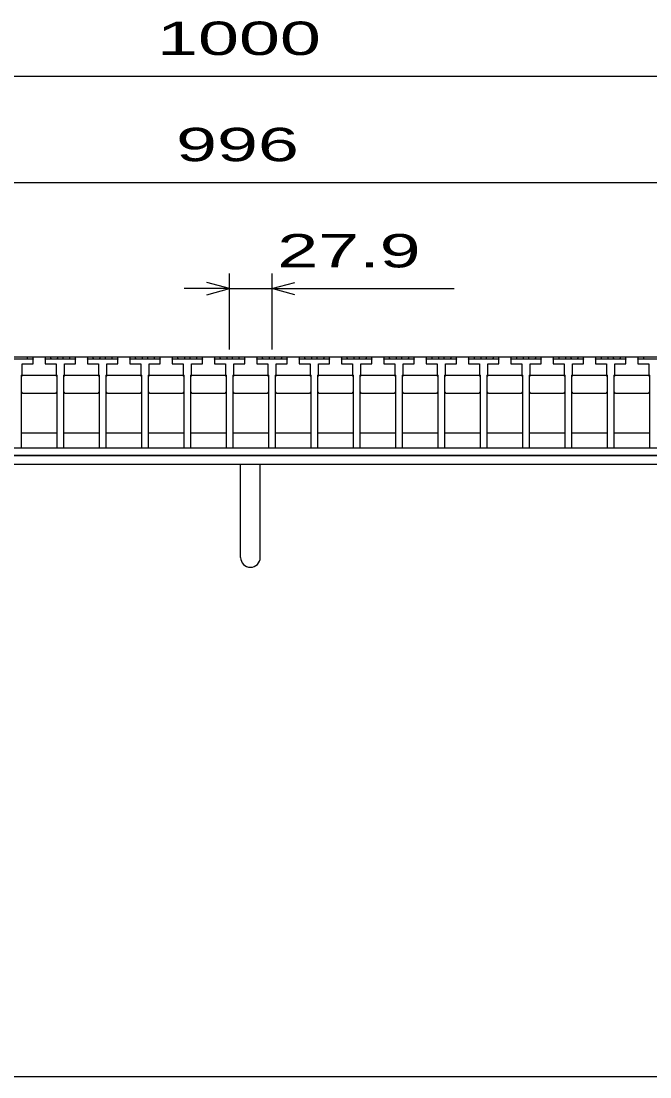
# Model space of a CAD drawing. Units: millimetres, scale not verified. Extents: x -1820 to 1731, y -1282 to 1054.
# Drawn here: x -1001 to -587, y -1146 to -451 of the extents above; entities that cross this region are included whole.
import ezdxf
from ezdxf.enums import TextEntityAlignment as Align

# ---------------------------------------------------------------- set-up
doc = ezdxf.new("R2010")
doc.units = ezdxf.units.MM
doc.header["$LTSCALE"] = 10
for name, color, linetype, lineweight in [('0_2', 150, 'Continuous', 25), ('16', 3, 'Continuous', 25), ('19', 6, 'Continuous', 25), ('22', 2, 'Continuous', 25)]:
    doc.layers.add(name, color=color, linetype=linetype, lineweight=lineweight)
doc.styles.add('ベクトル', font='')
doc.styles.get('ベクトル').set_extended_font_data('ベクトル')

msp = doc.modelspace()

# ---------------------------------------------------------------- linework, layer by layer
at = {"layer": '0_2'}
msp.add_line((1731, -1146.5), (-1729, -1146.5), dxfattribs=at)
at = {"layer": '16'}
for p, q in [((-1348, -672), (-352, -672)), ((-993.2, -673.5), (-1013.2, -673.5)), ((-997.1, -673.5), (-996.6, -672)), ((-996.6, -672), (-993.7, -672)), ((-993.7, -672), (-993.2, -673.5)), ((-993.2, -676.5), (-993.2, -673.5)), ((-985.3, -673.5), (-984.8, -672)), ((-985.3, -673.5), (-985.3, -676.5)), ((-965.3, -673.5), (-985.3, -673.5)), ((-984.8, -672), (-981.9, -672)), ((-981.9, -672), (-981.4, -673.5)), ((-977.25, -673.5), (-976.75, -672)), ((-976.75, -672), (-973.85, -672)), ((-973.85, -672), (-973.35, -673.5)), ((-969.2, -673.5), (-968.7, -672)), ((-968.7, -672), (-965.8, -672)), ((-965.8, -672), (-965.3, -673.5)), ((-965.3, -676.5), (-965.3, -673.5)), ((-957.4, -673.5), (-956.9, -672)), ((-957.4, -673.5), (-957.4, -676.5)), ((-937.4, -673.5), (-957.4, -673.5)), ((-956.9, -672), (-954, -672)), ((-954, -672), (-953.5, -673.5)), ((-949.35, -673.5), (-948.85, -672)), ((-948.85, -672), (-945.95, -672)), ((-945.95, -672), (-945.45, -673.5)), ((-941.3, -673.5), (-940.8, -672)), ((-940.8, -672), (-937.9, -672)), ((-937.9, -672), (-937.4, -673.5)), ((-937.4, -676.5), (-937.4, -673.5)), ((-929.5, -673.5), (-929, -672)), ((-929.5, -673.5), (-929.5, -676.5)), ((-909.5, -673.5), (-929.5, -673.5)), ((-929, -672), (-926.1, -672)), ((-926.1, -672), (-925.6, -673.5)), ((-921.45, -673.5), (-920.95, -672)), ((-920.95, -672), (-918.05, -672)), ((-918.05, -672), (-917.55, -673.5)), ((-913.4, -673.5), (-912.9, -672)), ((-912.9, -672), (-910, -672)), ((-910, -672), (-909.5, -673.5)), ((-909.5, -676.5), (-909.5, -673.5)), ((-901.6, -673.5), (-901.1, -672)), ((-901.6, -673.5), (-901.6, -676.5)), ((-881.6, -673.5), (-901.6, -673.5)), ((-901.1, -672), (-898.2, -672)), ((-898.2, -672), (-897.7, -673.5)), ((-893.55, -673.5), (-893.05, -672)), ((-893.05, -672), (-890.15, -672)), ((-890.15, -672), (-889.65, -673.5)), ((-885.5, -673.5), (-885, -672)), ((-885, -672), (-882.1, -672)), ((-882.1, -672), (-881.6, -673.5)), ((-881.6, -676.5), (-881.6, -673.5)), ((-873.7, -673.5), (-873.2, -672)), ((-873.7, -673.5), (-873.7, -676.5)), ((-853.7, -673.5), (-873.7, -673.5)), ((-873.2, -672), (-870.3, -672)), ((-870.3, -672), (-869.8, -673.5)), ((-865.65, -673.5), (-865.15, -672)), ((-865.15, -672), (-862.25, -672)), ((-862.25, -672), (-861.75, -673.5)), ((-857.6, -673.5), (-857.1, -672)), ((-857.1, -672), (-854.2, -672)), ((-854.2, -672), (-853.7, -673.5)), ((-853.7, -676.5), (-853.7, -673.5)), ((-845.8, -673.5), (-845.3, -672)), ((-845.8, -673.5), (-845.8, -676.5)), ((-825.8, -673.5), (-845.8, -673.5)), ((-845.3, -672), (-842.4, -672)), ((-842.4, -672), (-841.9, -673.5)), ((-837.75, -673.5), (-837.25, -672)), ((-837.25, -672), (-834.35, -672)), ((-834.35, -672), (-833.85, -673.5)), ((-829.7, -673.5), (-829.2, -672)), ((-829.2, -672), (-826.3, -672)), ((-826.3, -672), (-825.8, -673.5)), ((-825.8, -676.5), (-825.8, -673.5)), ((-817.9, -673.5), (-817.4, -672)), ((-817.9, -673.5), (-817.9, -676.5)), ((-797.9, -673.5), (-817.9, -673.5)), ((-817.4, -672), (-814.5, -672)), ((-814.5, -672), (-814, -673.5)), ((-809.85, -673.5), (-809.35, -672)), ((-809.35, -672), (-806.45, -672)), ((-806.45, -672), (-805.95, -673.5)), ((-801.8, -673.5), (-801.3, -672)), ((-801.3, -672), (-798.4, -672)), ((-798.4, -672), (-797.9, -673.5)), ((-797.9, -676.5), (-797.9, -673.5)), ((-790, -673.5), (-789.5, -672)), ((-790, -673.5), (-790, -676.5)), ((-770, -673.5), (-790, -673.5)), ((-789.5, -672), (-786.6, -672)), ((-786.6, -672), (-786.1, -673.5)), ((-781.95, -673.5), (-781.45, -672)), ((-781.45, -672), (-778.55, -672)), ((-778.55, -672), (-778.05, -673.5)), ((-773.9, -673.5), (-773.4, -672)), ((-773.4, -672), (-770.5, -672)), ((-770.5, -672), (-770, -673.5)), ((-770, -676.5), (-770, -673.5)), ((-762.1, -673.5), (-761.6, -672)), ((-762.1, -673.5), (-762.1, -676.5)), ((-742.1, -673.5), (-762.1, -673.5)), ((-761.6, -672), (-758.7, -672)), ((-758.7, -672), (-758.2, -673.5)), ((-754.05, -673.5), (-753.55, -672)), ((-753.55, -672), (-750.65, -672)), ((-750.65, -672), (-750.15, -673.5)), ((-746, -673.5), (-745.5, -672)), ((-745.5, -672), (-742.6, -672)), ((-742.6, -672), (-742.1, -673.5)), ((-742.1, -676.5), (-742.1, -673.5)), ((-734.2, -673.5), (-733.7, -672)), ((-734.2, -673.5), (-734.2, -676.5)), ((-714.2, -673.5), (-734.2, -673.5)), ((-733.7, -672), (-730.8, -672)), ((-730.8, -672), (-730.3, -673.5)), ((-726.15, -673.5), (-725.65, -672)), ((-725.65, -672), (-722.75, -672)), ((-722.75, -672), (-722.25, -673.5)), ((-718.1, -673.5), (-717.6, -672)), ((-717.6, -672), (-714.7, -672)), ((-714.7, -672), (-714.2, -673.5)), ((-714.2, -676.5), (-714.2, -673.5)), ((-706.3, -673.5), (-705.8, -672)), ((-706.3, -673.5), (-706.3, -676.5)), ((-686.3, -673.5), (-706.3, -673.5)), ((-705.8, -672), (-702.9, -672)), ((-702.9, -672), (-702.4, -673.5)), ((-698.25, -673.5), (-697.75, -672)), ((-697.75, -672), (-694.85, -672)), ((-694.85, -672), (-694.35, -673.5)), ((-690.2, -673.5), (-689.7, -672)), ((-689.7, -672), (-686.8, -672)), ((-686.8, -672), (-686.3, -673.5)), ((-686.3, -676.5), (-686.3, -673.5)), ((-678.4, -673.5), (-677.9, -672)), ((-678.4, -673.5), (-678.4, -676.5)), ((-658.4, -673.5), (-678.4, -673.5)), ((-677.9, -672), (-675, -672)), ((-675, -672), (-674.5, -673.5)), ((-670.35, -673.5), (-669.85, -672)), ((-669.85, -672), (-666.95, -672)), ((-666.95, -672), (-666.45, -673.5)), ((-662.3, -673.5), (-661.8, -672)), ((-661.8, -672), (-658.9, -672)), ((-658.9, -672), (-658.4, -673.5)), ((-658.4, -676.5), (-658.4, -673.5)), ((-650.5, -673.5), (-650, -672)), ((-650.5, -673.5), (-650.5, -676.5)), ((-630.5, -673.5), (-650.5, -673.5)), ((-650, -672), (-647.1, -672)), ((-647.1, -672), (-646.6, -673.5)), ((-642.45, -673.5), (-641.95, -672)), ((-641.95, -672), (-639.05, -672)), ((-639.05, -672), (-638.55, -673.5)), ((-634.4, -673.5), (-633.9, -672)), ((-633.9, -672), (-631, -672)), ((-631, -672), (-630.5, -673.5)), ((-630.5, -676.5), (-630.5, -673.5)), ((-622.6, -673.5), (-622.1, -672)), ((-622.6, -673.5), (-622.6, -676.5)), ((-602.6, -673.5), (-622.6, -673.5)), ((-622.1, -672), (-619.2, -672)), ((-619.2, -672), (-618.7, -673.5)), ((-614.55, -673.5), (-614.05, -672)), ((-614.05, -672), (-611.15, -672)), ((-611.15, -672), (-610.65, -673.5)), ((-606.5, -673.5), (-606, -672)), ((-606, -672), (-603.1, -672)), ((-603.1, -672), (-602.6, -673.5)), ((-602.6, -676.5), (-602.6, -673.5)), ((-594.7, -673.5), (-594.2, -672)), ((-594.7, -673.5), (-594.7, -676.5)), ((-574.7, -673.5), (-594.7, -673.5)), ((-594.2, -672), (-591.3, -672)), ((-591.3, -672), (-590.8, -673.5)), ((-1000.45, -683.5), (-1000.45, -676.5)), ((-1000.45, -676.5), (-993.2, -676.5)), ((-985.3, -676.5), (-978.05, -676.5)), ((-978.05, -676.5), (-978.05, -683.5)), ((-972.55, -683.5), (-972.55, -676.5)), ((-972.55, -676.5), (-965.3, -676.5)), ((-957.4, -676.5), (-950.15, -676.5)), ((-950.15, -676.5), (-950.15, -683.5)), ((-944.65, -683.5), (-944.65, -676.5)), ((-944.65, -676.5), (-937.4, -676.5)), ((-929.5, -676.5), (-922.25, -676.5)), ((-922.25, -676.5), (-922.25, -683.5)), ((-916.75, -683.5), (-916.75, -676.5)), ((-916.75, -676.5), (-909.5, -676.5)), ((-901.6, -676.5), (-894.35, -676.5)), ((-894.35, -676.5), (-894.35, -683.5)), ((-888.85, -683.5), (-888.85, -676.5)), ((-888.85, -676.5), (-881.6, -676.5)), ((-873.7, -676.5), (-866.45, -676.5)), ((-866.45, -676.5), (-866.45, -683.5)), ((-860.95, -683.5), (-860.95, -676.5)), ((-860.95, -676.5), (-853.7, -676.5)), ((-845.8, -676.5), (-838.55, -676.5)), ((-838.55, -676.5), (-838.55, -683.5)), ((-833.05, -683.5), (-833.05, -676.5)), ((-833.05, -676.5), (-825.8, -676.5)), ((-817.9, -676.5), (-810.65, -676.5)), ((-810.65, -676.5), (-810.65, -683.5)), ((-805.15, -683.5), (-805.15, -676.5)), ((-805.15, -676.5), (-797.9, -676.5)), ((-790, -676.5), (-782.75, -676.5)), ((-782.75, -676.5), (-782.75, -683.5)), ((-777.25, -683.5), (-777.25, -676.5)), ((-777.25, -676.5), (-770, -676.5)), ((-762.1, -676.5), (-754.85, -676.5)), ((-754.85, -676.5), (-754.85, -683.5)), ((-749.35, -683.5), (-749.35, -676.5)), ((-749.35, -676.5), (-742.1, -676.5)), ((-734.2, -676.5), (-726.95, -676.5)), ((-726.95, -676.5), (-726.95, -683.5)), ((-721.45, -683.5), (-721.45, -676.5)), ((-721.45, -676.5), (-714.2, -676.5)), ((-706.3, -676.5), (-699.05, -676.5)), ((-699.05, -676.5), (-699.05, -683.5)), ((-693.55, -683.5), (-693.55, -676.5)), ((-693.55, -676.5), (-686.3, -676.5)), ((-678.4, -676.5), (-671.15, -676.5)), ((-671.15, -676.5), (-671.15, -683.5)), ((-665.65, -683.5), (-665.65, -676.5)), ((-665.65, -676.5), (-658.4, -676.5)), ((-650.5, -676.5), (-643.25, -676.5)), ((-643.25, -676.5), (-643.25, -683.5)), ((-637.75, -683.5), (-637.75, -676.5)), ((-637.75, -676.5), (-630.5, -676.5)), ((-622.6, -676.5), (-615.35, -676.5)), ((-615.35, -676.5), (-615.35, -683.5)), ((-609.85, -683.5), (-609.85, -676.5)), ((-609.85, -676.5), (-602.6, -676.5)), ((-594.7, -676.5), (-587.45, -676.5)), ((-587.45, -676.5), (-587.45, -683.5)), ((-1000.95, -684), (-1000.45, -683.5)), ((-1000.95, -732), (-1000.95, -684)), ((-1000.95, -685), (-999.95, -684)), ((-999.95, -684), (-978.55, -684)), ((-978.55, -684), (-977.55, -685)), ((-978.05, -683.5), (-977.55, -684)), ((-977.55, -684), (-977.55, -732)), ((-973.05, -684), (-972.55, -683.5)), ((-973.05, -732), (-973.05, -684)), ((-973.05, -685), (-972.05, -684)), ((-972.05, -684), (-950.65, -684)), ((-950.65, -684), (-949.65, -685)), ((-950.15, -683.5), (-949.65, -684)), ((-949.65, -684), (-949.65, -732)), ((-945.15, -684), (-944.65, -683.5)), ((-945.15, -732), (-945.15, -684)), ((-945.15, -685), (-944.15, -684)), ((-944.15, -684), (-922.75, -684)), ((-922.75, -684), (-921.75, -685)), ((-922.25, -683.5), (-921.75, -684)), ((-921.75, -684), (-921.75, -732)), ((-917.25, -684), (-916.75, -683.5)), ((-917.25, -732), (-917.25, -684)), ((-917.25, -685), (-916.25, -684)), ((-916.25, -684), (-894.85, -684)), ((-894.85, -684), (-893.85, -685)), ((-894.35, -683.5), (-893.85, -684)), ((-893.85, -684), (-893.85, -732)), ((-889.35, -684), (-888.85, -683.5)), ((-889.35, -732), (-889.35, -684)), ((-889.35, -685), (-888.35, -684)), ((-888.35, -684), (-866.95, -684)), ((-866.95, -684), (-865.95, -685)), ((-866.45, -683.5), (-865.95, -684)), ((-865.95, -684), (-865.95, -732)), ((-861.45, -684), (-860.95, -683.5)), ((-861.45, -732), (-861.45, -684)), ((-861.45, -685), (-860.45, -684)), ((-860.45, -684), (-839.05, -684)), ((-839.05, -684), (-838.05, -685)), ((-838.55, -683.5), (-838.05, -684)), ((-838.05, -684), (-838.05, -732)), ((-833.55, -684), (-833.05, -683.5)), ((-833.55, -732), (-833.55, -684)), ((-833.55, -685), (-832.55, -684)), ((-832.55, -684), (-811.15, -684)), ((-811.15, -684), (-810.15, -685)), ((-810.65, -683.5), (-810.15, -684)), ((-810.15, -684), (-810.15, -732)), ((-805.65, -684), (-805.15, -683.5)), ((-805.65, -732), (-805.65, -684)), ((-805.65, -685), (-804.65, -684)), ((-804.65, -684), (-783.25, -684)), ((-783.25, -684), (-782.25, -685)), ((-782.75, -683.5), (-782.25, -684)), ((-782.25, -684), (-782.25, -732)), ((-777.75, -684), (-777.25, -683.5)), ((-777.75, -732), (-777.75, -684)), ((-777.75, -685), (-776.75, -684)), ((-776.75, -684), (-755.35, -684)), ((-755.35, -684), (-754.35, -685)), ((-754.85, -683.5), (-754.35, -684)), ((-754.35, -684), (-754.35, -732)), ((-749.85, -684), (-749.35, -683.5)), ((-749.85, -732), (-749.85, -684)), ((-749.85, -685), (-748.85, -684)), ((-748.85, -684), (-727.45, -684)), ((-727.45, -684), (-726.45, -685)), ((-726.95, -683.5), (-726.45, -684)), ((-726.45, -684), (-726.45, -732)), ((-721.95, -684), (-721.45, -683.5)), ((-721.95, -732), (-721.95, -684)), ((-721.95, -685), (-720.95, -684)), ((-720.95, -684), (-699.55, -684)), ((-699.55, -684), (-698.55, -685)), ((-699.05, -683.5), (-698.55, -684)), ((-698.55, -684), (-698.55, -732)), ((-694.05, -684), (-693.55, -683.5)), ((-694.05, -732), (-694.05, -684)), ((-694.05, -685), (-693.05, -684)), ((-693.05, -684), (-671.65, -684)), ((-671.65, -684), (-670.65, -685)), ((-671.15, -683.5), (-670.65, -684)), ((-670.65, -684), (-670.65, -732)), ((-666.15, -684), (-665.65, -683.5)), ((-666.15, -732), (-666.15, -684)), ((-666.15, -685), (-665.15, -684)), ((-665.15, -684), (-643.75, -684)), ((-643.75, -684), (-642.75, -685)), ((-643.25, -683.5), (-642.75, -684)), ((-642.75, -684), (-642.75, -732)), ((-638.25, -684), (-637.75, -683.5)), ((-638.25, -732), (-638.25, -684)), ((-638.25, -685), (-637.25, -684)), ((-637.25, -684), (-615.85, -684)), ((-615.85, -684), (-614.85, -685)), ((-615.35, -683.5), (-614.85, -684)), ((-614.85, -684), (-614.85, -732)), ((-610.35, -684), (-609.85, -683.5)), ((-610.35, -732), (-610.35, -684)), ((-610.35, -685), (-609.35, -684)), ((-609.35, -684), (-587.95, -684)), ((-587.95, -684), (-586.95, -685)), ((-587.45, -683.5), (-586.95, -684)), ((-586.95, -684), (-586.95, -732)), ((-999.95, -696), (-1000.95, -695)), ((-977.55, -695), (-978.55, -696)), ((-972.05, -696), (-973.05, -695)), ((-949.65, -695), (-950.65, -696)), ((-944.15, -696), (-945.15, -695)), ((-921.75, -695), (-922.75, -696)), ((-916.25, -696), (-917.25, -695)), ((-893.85, -695), (-894.85, -696)), ((-888.35, -696), (-889.35, -695)), ((-865.95, -695), (-866.95, -696)), ((-860.45, -696), (-861.45, -695)), ((-838.05, -695), (-839.05, -696)), ((-832.55, -696), (-833.55, -695)), ((-810.15, -695), (-811.15, -696)), ((-804.65, -696), (-805.65, -695)), ((-782.25, -695), (-783.25, -696)), ((-776.75, -696), (-777.75, -695)), ((-754.35, -695), (-755.35, -696)), ((-748.85, -696), (-749.85, -695)), ((-726.45, -695), (-727.45, -696)), ((-720.95, -696), (-721.95, -695)), ((-698.55, -695), (-699.55, -696)), ((-693.05, -696), (-694.05, -695)), ((-670.65, -695), (-671.65, -696)), ((-665.15, -696), (-666.15, -695)), ((-642.75, -695), (-643.75, -696)), ((-637.25, -696), (-638.25, -695)), ((-614.85, -695), (-615.85, -696)), ((-609.35, -696), (-610.35, -695)), ((-586.95, -695), (-587.95, -696)), ((-978.55, -696), (-999.95, -696)), ((-950.65, -696), (-972.05, -696)), ((-922.75, -696), (-944.15, -696)), ((-894.85, -696), (-916.25, -696)), ((-866.95, -696), (-888.35, -696)), ((-839.05, -696), (-860.45, -696)), ((-811.15, -696), (-832.55, -696)), ((-783.25, -696), (-804.65, -696)), ((-755.35, -696), (-776.75, -696)), ((-727.45, -696), (-748.85, -696)), ((-699.55, -696), (-720.95, -696)), ((-671.65, -696), (-693.05, -696)), ((-643.75, -696), (-665.15, -696)), ((-615.85, -696), (-637.25, -696)), ((-587.95, -696), (-609.35, -696)), ((-1000.95, -722), (-977.55, -722)), ((-973.05, -722), (-949.65, -722)), ((-945.15, -722), (-921.75, -722)), ((-917.25, -722), (-893.85, -722)), ((-889.35, -722), (-865.95, -722)), ((-861.45, -722), (-838.05, -722)), ((-833.55, -722), (-810.15, -722)), ((-805.65, -722), (-782.25, -722)), ((-777.75, -722), (-754.35, -722)), ((-749.85, -722), (-726.45, -722)), ((-721.95, -722), (-698.55, -722)), ((-694.05, -722), (-670.65, -722)), ((-666.15, -722), (-642.75, -722)), ((-638.25, -722), (-614.85, -722)), ((-610.35, -722), (-586.95, -722)), ((-1340.25, -732), (-359.75, -732)), ((-359.75, -737), (-1340.25, -737)), ((-1005.45, -732), (-1000.95, -732)), ((-977.55, -732), (-973.05, -732)), ((-949.65, -732), (-945.15, -732)), ((-921.75, -732), (-917.25, -732)), ((-893.85, -732), (-889.35, -732)), ((-865.95, -732), (-861.45, -732)), ((-838.05, -732), (-833.55, -732)), ((-810.15, -732), (-805.65, -732)), ((-782.25, -732), (-777.75, -732)), ((-754.35, -732), (-749.85, -732)), ((-726.45, -732), (-721.95, -732)), ((-698.55, -732), (-694.05, -732)), ((-670.65, -732), (-666.15, -732)), ((-642.75, -732), (-638.25, -732)), ((-614.85, -732), (-610.35, -732)), ((-586.95, -732), (-582.45, -732))]:
    msp.add_line(p, q, dxfattribs=at)
at = {"layer": '19'}
for p, q in [((-1350, -737), (-350, -737)), ((-350, -743), (-1350, -743)), ((-856.5, -804.11), (-856.5, -743)), ((-843.5, -804.11), (-843.5, -743))]:
    msp.add_line(p, q, dxfattribs=at)
msp.add_arc((-850, -804.11), 6.5, 180, 0, dxfattribs=at)
at = {"layer": '22', "color": 4}
for p, q in [((-1350, -487), (-350, -487)), ((-1348, -557), (-352, -557)), ((-863.7, -667), (-863.7, -617)), ((-835.8, -617), (-835.8, -667)), ((-863.7, -627), (-878.7, -623)), ((-835.8, -627), (-820.8, -623)), ((-863.7, -627), (-893.7, -627)), ((-878.7, -631), (-863.7, -627)), ((-863.7, -627), (-835.8, -627)), ((-820.8, -631), (-835.8, -627)), ((-835.8, -627), (-715.8, -627))]:
    msp.add_line(p, q, dxfattribs=at)

# ---------------------------------------------------------------- texts
at = {"layer": '22', "style": 'ベクトル', "width": 1.65}
for s, p in [(' 1000 ', (-925, -462)), (' 996 ', (-912.5, -532)), (' 27.9 ', (-845.8, -602))]:
    msp.add_text(s, height=21.99, dxfattribs=at).set_placement(p, align=Align.MIDDLE_LEFT)

doc.saveas('drawing.dxf')
